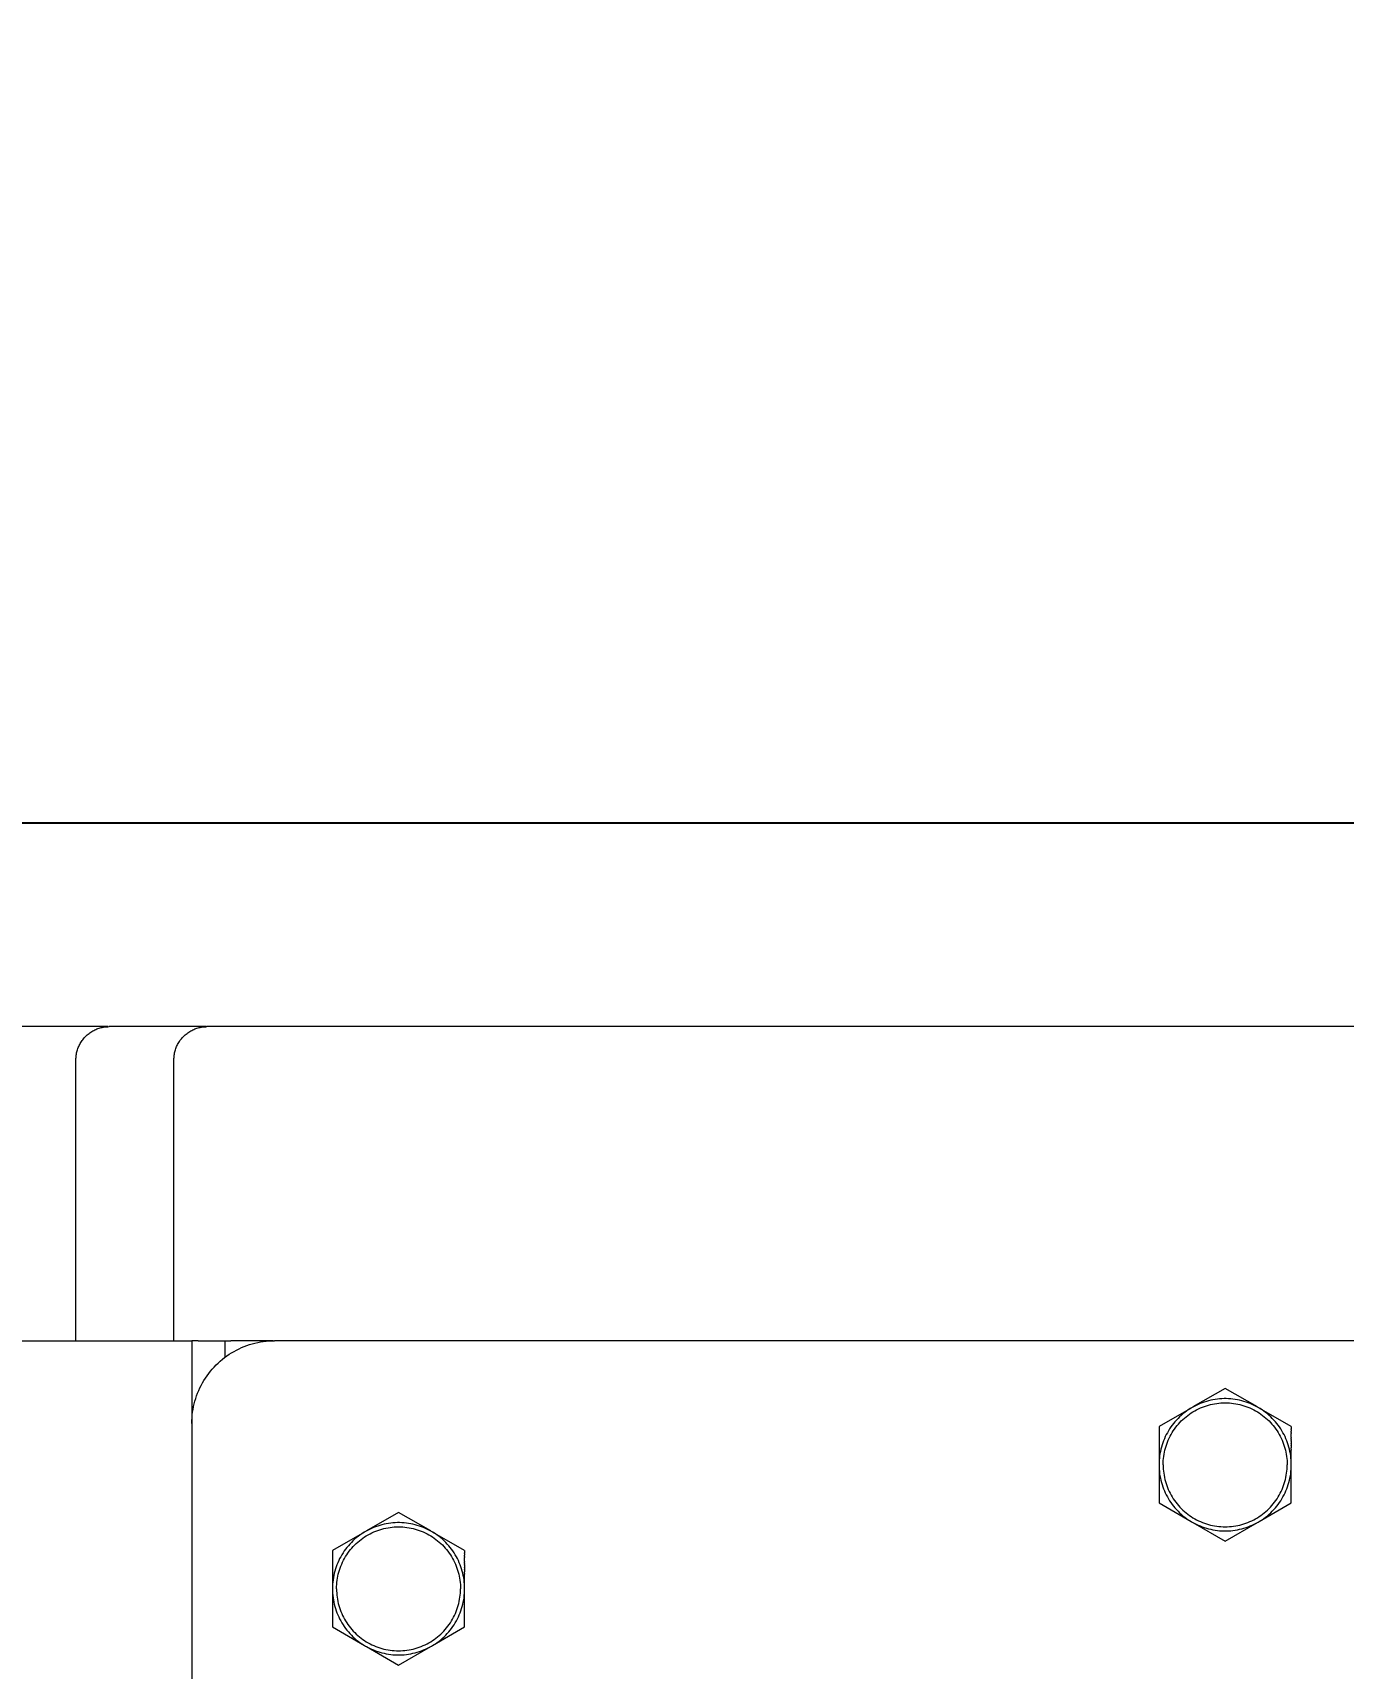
# Model space of a CAD drawing. Header units: inches. Extents: x -14 to 184, y -4 to 134.
# Drawn here: x 159.99 to 166.23, y 126.02 to 133.81 of the extents above; entities that cross this region are included whole.
import ezdxf

# ---------------------------------------------------------------- set-up
doc = ezdxf.new("R2010")
doc.units = ezdxf.units.IN
doc.layers.add('ZANO_R', color=7, linetype='Continuous', lineweight=0)
doc.layers.add('ZANO_W', color=1, linetype='Continuous', lineweight=0)
doc.styles.get("Standard").update_dxf_attribs({"font": 'arial.ttf'})
doc.dimstyles.new('amerykanie', dxfattribs={"dimtxt": 50, "dimasz": 50, "dimexe": 0.5, "dimexo": 0.5, "dimgap": 1, "dimtad": 1, "dimdec": 0, "dimzin": 0, "dimlunit": 5, "dimtxsty": 'Standard', "dimcen": 0.09, "dimclrd": 1, "dimclre": 1, "dimclrt": 1, "dimazin": 0, "dimtfac": 1, "dimtdec": 0, "dimtmove": 0, "dimatfit": 3, "dimfxl": 1, "dimtzin": 0, "dimarcsym": 1})

# ---------------------------------------------------------------- blocks, each defined once
blk = doc.blocks.new('*D383')
at = {"layer": 'ZANO_W', "color": 1, "lineweight": -2}
for p, q in [((124.2572, 129.4139), (124.2572, 130.5417)), ((178.5076, 129.4166), (178.5076, 130.5417)), ((125.2572, 130.0417), (177.5076, 130.0417))]:
    blk.add_line(p, q, dxfattribs=at)
at = {"layer": 'ZANO_W', "color": 1}
for points in [[(125.2572, 130.2084), (125.2572, 129.8751), (124.2572, 130.0417)], [(177.5076, 129.8751), (177.5076, 130.2084), (178.5076, 130.0417)]]:
    blk.add_solid(points, dxfattribs=at)
at = {"layer": 'ZANO_W', "color": 1, "insert": (151.3824, 131.3819), "char_height": 1.625, "attachment_point": 5}
blk.add_mtext('54 1/4', dxfattribs=at)

msp = doc.modelspace()

# ---------------------------------------------------------------- linework, layer by layer
at = {"layer": 'ZANO_R'}
for p, q in [((160.22065, 129.07141), (159.52994, 129.07141)), ((160.21619, 128.99575), (160.21906, 129.0003)), ((160.21906, 129.0003), (160.22209, 129.00474)), ((160.347, 129.07141), (160.22065, 129.07141)), ((160.22209, 129.00474), (160.22527, 129.00908)), ((160.22527, 129.00908), (160.22859, 129.01331)), ((160.22859, 129.01331), (160.23205, 129.01742)), ((160.23205, 129.01742), (160.23565, 129.02142)), ((160.23565, 129.02142), (160.23939, 129.02528)), ((160.23939, 129.02528), (160.24326, 129.02902)), ((160.24326, 129.02902), (160.24725, 129.03262)), ((160.24725, 129.03262), (160.25136, 129.03609)), ((160.25136, 129.03609), (160.25559, 129.03941)), ((160.25559, 129.03941), (160.25993, 129.04258)), ((160.25993, 129.04258), (160.26438, 129.04561)), ((160.26438, 129.04561), (160.26892, 129.04848)), ((160.26892, 129.04848), (160.27356, 129.0512)), ((160.27356, 129.0512), (160.2783, 129.05375)), ((160.2783, 129.05375), (160.28311, 129.05614)), ((160.28311, 129.05614), (160.28801, 129.05837)), ((160.28801, 129.05837), (160.29297, 129.06043)), ((160.29297, 129.06043), (160.29801, 129.06232)), ((160.29801, 129.06232), (160.30311, 129.06403)), ((160.30311, 129.06403), (160.30826, 129.06557)), ((160.30826, 129.06557), (160.31346, 129.06693)), ((160.31346, 129.06693), (160.31871, 129.06811)), ((160.31871, 129.06811), (160.32399, 129.06912)), ((160.32399, 129.06912), (160.3293, 129.06994)), ((160.3293, 129.06994), (160.33464, 129.07058)), ((160.33464, 129.07058), (160.34, 129.07104)), ((160.34, 129.07104), (160.34537, 129.07132)), ((160.34537, 129.07132), (160.35075, 129.07141)), ((160.75555, 129.07141), (160.35075, 129.07141)), ((160.68272, 128.99575), (160.68559, 129.0003)), ((160.68559, 129.0003), (160.68862, 129.00474)), ((160.68862, 129.00474), (160.69179, 129.00908)), ((160.69179, 129.00908), (160.69511, 129.01331)), ((160.69511, 129.01331), (160.69858, 129.01742)), ((160.69858, 129.01742), (160.70218, 129.02142)), ((160.70218, 129.02142), (160.70592, 129.02528)), ((160.70592, 129.02528), (160.70979, 129.02902)), ((160.70979, 129.02902), (160.71378, 129.03262)), ((160.71378, 129.03262), (160.71789, 129.03609)), ((160.71789, 129.03609), (160.72212, 129.03941)), ((160.72212, 129.03941), (160.72646, 129.04258)), ((160.72646, 129.04258), (160.7309, 129.04561)), ((160.7309, 129.04561), (160.73545, 129.04848)), ((160.73545, 129.04848), (160.74009, 129.0512)), ((160.74009, 129.0512), (160.74482, 129.05375)), ((160.74482, 129.05375), (160.74964, 129.05614)), ((160.74964, 129.05614), (160.75453, 129.05837)), ((160.75453, 129.05837), (160.7595, 129.06043)), ((160.81355, 129.07141), (160.75555, 129.07141)), ((160.7595, 129.06043), (160.76454, 129.06232)), ((160.76454, 129.06232), (160.76963, 129.06403)), ((160.76963, 129.06403), (160.77479, 129.06557)), ((160.77479, 129.06557), (160.77999, 129.06693)), ((160.77999, 129.06693), (160.78523, 129.06811)), ((160.78523, 129.06811), (160.79052, 129.06912)), ((160.79052, 129.06912), (160.79583, 129.06994)), ((160.79583, 129.06994), (160.80117, 129.07058)), ((160.80117, 129.07058), (160.80653, 129.07104)), ((160.80653, 129.07104), (160.8119, 129.07132)), ((160.8119, 129.07132), (160.81727, 129.07141)), ((160.93218, 129.07141), (160.81727, 129.07141)), ((178.35017, 129.07141), (160.93218, 129.07141)), ((160.19327, 128.91393), (160.19336, 128.9193)), ((160.19336, 128.9193), (160.19363, 128.92467)), ((160.19363, 128.92467), (160.19409, 128.93003)), ((160.19409, 128.93003), (160.19473, 128.93537)), ((160.19473, 128.93537), (160.19556, 128.94069)), ((160.19556, 128.94069), (160.19656, 128.94597)), ((160.19656, 128.94597), (160.19774, 128.95121)), ((160.19774, 128.95121), (160.19911, 128.95642)), ((160.19911, 128.95642), (160.20064, 128.96157)), ((160.20064, 128.96157), (160.20236, 128.96666)), ((160.20236, 128.96666), (160.20425, 128.9717)), ((160.20425, 128.9717), (160.2063, 128.97667)), ((160.2063, 128.97667), (160.20853, 128.98156)), ((160.20853, 128.98156), (160.21092, 128.98638)), ((160.21092, 128.98638), (160.21348, 128.99111)), ((160.21348, 128.99111), (160.21619, 128.99575)), ((160.65979, 128.91393), (160.65989, 128.9193)), ((160.65989, 128.9193), (160.66016, 128.92467)), ((160.66016, 128.92467), (160.66062, 128.93003)), ((160.66062, 128.93003), (160.66126, 128.93537)), ((160.66126, 128.93537), (160.66208, 128.94069)), ((160.66208, 128.94069), (160.66309, 128.94597)), ((160.66309, 128.94597), (160.66427, 128.95121)), ((160.66427, 128.95121), (160.66563, 128.95642)), ((160.66563, 128.95642), (160.66717, 128.96157)), ((160.66717, 128.96157), (160.66889, 128.96666)), ((160.66889, 128.96666), (160.67077, 128.9717)), ((160.67077, 128.9717), (160.67283, 128.97667)), ((160.67283, 128.97667), (160.67506, 128.98156)), ((160.67506, 128.98156), (160.67745, 128.98638)), ((160.67745, 128.98638), (160.68, 128.99111)), ((160.68, 128.99111), (160.68272, 128.99575)), ((160.19327, 127.57534), (160.19327, 128.91393)), ((160.65979, 127.57534), (160.65979, 128.91393)), ((124.52481, 127.57534), (160.74529, 127.57534)), ((160.74529, 127.57534), (160.74529, 127.18164)), ((160.77347, 127.57534), (160.74529, 127.57534)), ((160.77482, 127.57534), (160.77347, 127.57534)), ((160.77482, 127.57534), (160.93149, 127.57534)), ((160.90277, 127.57534), (160.90277, 127.4966)), ((160.92307, 127.51085), (160.93443, 127.51803)), ((161.13293, 127.57534), (160.93149, 127.57534)), ((160.93443, 127.51803), (160.94604, 127.52482)), ((160.94604, 127.52482), (160.95787, 127.53121)), ((160.95787, 127.53121), (160.96991, 127.53719)), ((160.96991, 127.53719), (160.98214, 127.54275)), ((160.98214, 127.54275), (160.99456, 127.5479)), ((160.99456, 127.5479), (161.00715, 127.55261)), ((161.00715, 127.55261), (161.01989, 127.5569)), ((161.01989, 127.5569), (161.03277, 127.56075)), ((161.03277, 127.56075), (161.04578, 127.56415)), ((161.04578, 127.56415), (161.05889, 127.56711)), ((161.05889, 127.56711), (161.0721, 127.56962)), ((161.0721, 127.56962), (161.08539, 127.57168)), ((161.08539, 127.57168), (161.09873, 127.57328)), ((161.09873, 127.57328), (161.11213, 127.57443)), ((161.11213, 127.57443), (161.12555, 127.57512)), ((161.12555, 127.57512), (161.13899, 127.57534)), ((161.13026, 127.57525), (161.13899, 127.57534)), ((178.06813, 127.57534), (161.13899, 127.57534)), ((160.8336, 127.4301), (160.84226, 127.44039)), ((160.84226, 127.44039), (160.85126, 127.45037)), ((160.85126, 127.45037), (160.86061, 127.46003)), ((160.86061, 127.46003), (160.87027, 127.46937)), ((160.87027, 127.46937), (160.88025, 127.47838)), ((160.88025, 127.47838), (160.89053, 127.48704)), ((160.89053, 127.48704), (160.90111, 127.49535)), ((160.90111, 127.49535), (160.91195, 127.50329)), ((160.91195, 127.50329), (160.92307, 127.51085)), ((160.78345, 127.35073), (160.78943, 127.36277)), ((160.78943, 127.36277), (160.79582, 127.3746)), ((160.79582, 127.3746), (160.80261, 127.3862)), ((160.80261, 127.3862), (160.80979, 127.39757)), ((160.80979, 127.39757), (160.81735, 127.40868)), ((160.81735, 127.40868), (160.82529, 127.41953)), ((160.82529, 127.41953), (160.8336, 127.4301)), ((160.75649, 127.27486), (160.75989, 127.28786)), ((160.75989, 127.28786), (160.76374, 127.30074)), ((160.76374, 127.30074), (160.76803, 127.31349)), ((160.76803, 127.31349), (160.77274, 127.32607)), ((160.77274, 127.32607), (160.77789, 127.33849)), ((160.77789, 127.33849), (160.78345, 127.35073)), ((165.66655, 127.34848), (165.51334, 127.26002)), ((165.5672, 127.28367), (165.55717, 127.28015)), ((165.57736, 127.28686), (165.5672, 127.28367)), ((165.58761, 127.2897), (165.57736, 127.28686)), ((165.59795, 127.29219), (165.58761, 127.2897)), ((165.60837, 127.29433), (165.59795, 127.29219)), ((165.61886, 127.29612), (165.60837, 127.29433)), ((165.6294, 127.29756), (165.61886, 127.29612)), ((165.63999, 127.29863), (165.6294, 127.29756)), ((165.6506, 127.29935), (165.63999, 127.29863)), ((165.66123, 127.29971), (165.6506, 127.29935)), ((165.67187, 127.29971), (165.66123, 127.29971)), ((165.81976, 127.26002), (165.66655, 127.34848)), ((165.68251, 127.29935), (165.67187, 127.29971)), ((165.69312, 127.29863), (165.68251, 127.29935)), ((165.70371, 127.29756), (165.69312, 127.29863)), ((165.71425, 127.29612), (165.70371, 127.29756)), ((165.72474, 127.29433), (165.71425, 127.29612)), ((165.73516, 127.29219), (165.72474, 127.29433)), ((165.7455, 127.2897), (165.73516, 127.29219)), ((165.75575, 127.28686), (165.7455, 127.2897)), ((165.7659, 127.28367), (165.75575, 127.28686)), ((165.77594, 127.28015), (165.7659, 127.28367)), ((160.74552, 127.19509), (160.74621, 127.20851)), ((160.74621, 127.20851), (160.74736, 127.22191)), ((160.74736, 127.22191), (160.74896, 127.23525)), ((160.74896, 127.23525), (160.75102, 127.24854)), ((160.75102, 127.24854), (160.75353, 127.26174)), ((160.75353, 127.26174), (160.75649, 127.27486)), ((165.5048, 127.25509), (165.35159, 127.16664)), ((165.44197, 127.20562), (165.43464, 127.1979)), ((165.44956, 127.21307), (165.44197, 127.20562)), ((165.45739, 127.22027), (165.44956, 127.21307)), ((165.46546, 127.2272), (165.45739, 127.22027)), ((165.46501, 127.20059), (165.4725, 127.20735)), ((165.47377, 127.23386), (165.46546, 127.2272)), ((165.4725, 127.20735), (165.48021, 127.21384)), ((165.48229, 127.24023), (165.47377, 127.23386)), ((165.48021, 127.21384), (165.48814, 127.22007)), ((165.49102, 127.2463), (165.48229, 127.24023)), ((165.48814, 127.22007), (165.49627, 127.22602)), ((165.49995, 127.25208), (165.49102, 127.2463)), ((165.49627, 127.22602), (165.50461, 127.2317)), ((165.50907, 127.25756), (165.49995, 127.25208)), ((165.50461, 127.2317), (165.51313, 127.23708)), ((165.51838, 127.26272), (165.50907, 127.25756)), ((165.51313, 127.23708), (165.52184, 127.24217)), ((165.52785, 127.26757), (165.51838, 127.26272)), ((165.52184, 127.24217), (165.53071, 127.24696)), ((165.53748, 127.27209), (165.52785, 127.26757)), ((165.53071, 127.24696), (165.53974, 127.25145)), ((165.54725, 127.27629), (165.53748, 127.27209)), ((165.53974, 127.25145), (165.54892, 127.25562)), ((165.55717, 127.28015), (165.54725, 127.27629)), ((165.54892, 127.25562), (165.55823, 127.25948)), ((165.55823, 127.25948), (165.56767, 127.26302)), ((165.56767, 127.26302), (165.57723, 127.26623)), ((165.57723, 127.26623), (165.58689, 127.26912)), ((165.58689, 127.26912), (165.59664, 127.27167)), ((165.59664, 127.27167), (165.60648, 127.27389)), ((165.60648, 127.27389), (165.61638, 127.27578)), ((165.61638, 127.27578), (165.62635, 127.27732)), ((165.62635, 127.27732), (165.63636, 127.27852)), ((165.63636, 127.27852), (165.6464, 127.27938)), ((165.6464, 127.27938), (165.65647, 127.2799)), ((165.65647, 127.2799), (165.66655, 127.28007)), ((165.66655, 127.28007), (165.67664, 127.2799)), ((165.67664, 127.2799), (165.6867, 127.27938)), ((165.6867, 127.27938), (165.69675, 127.27852)), ((165.69675, 127.27852), (165.70676, 127.27732)), ((165.70676, 127.27732), (165.71672, 127.27578)), ((165.71672, 127.27578), (165.72663, 127.27389)), ((165.72663, 127.27389), (165.73647, 127.27167)), ((165.73647, 127.27167), (165.74622, 127.26912)), ((165.74622, 127.26912), (165.75588, 127.26623)), ((165.75588, 127.26623), (165.76544, 127.26302)), ((165.76544, 127.26302), (165.77488, 127.25948)), ((165.77488, 127.25948), (165.78419, 127.25562)), ((165.78585, 127.27629), (165.77594, 127.28015)), ((165.78419, 127.25562), (165.79337, 127.25145)), ((165.79563, 127.27209), (165.78585, 127.27629)), ((165.79337, 127.25145), (165.8024, 127.24696)), ((165.80526, 127.26757), (165.79563, 127.27209)), ((165.8024, 127.24696), (165.81127, 127.24217)), ((165.81473, 127.26272), (165.80526, 127.26757)), ((165.81127, 127.24217), (165.81997, 127.23708)), ((165.82403, 127.25756), (165.81473, 127.26272)), ((165.81997, 127.23708), (165.8285, 127.2317)), ((165.83316, 127.25208), (165.82403, 127.25756)), ((165.98152, 127.16664), (165.82831, 127.25509)), ((165.8285, 127.2317), (165.83683, 127.22602)), ((165.84209, 127.2463), (165.83316, 127.25208)), ((165.83683, 127.22602), (165.84497, 127.22007)), ((165.85082, 127.24023), (165.84209, 127.2463)), ((165.84497, 127.22007), (165.8529, 127.21384)), ((165.85934, 127.23386), (165.85082, 127.24023)), ((165.8529, 127.21384), (165.86061, 127.20735)), ((165.86765, 127.2272), (165.85934, 127.23386)), ((165.86061, 127.20735), (165.8681, 127.20059)), ((165.87572, 127.22027), (165.86765, 127.2272)), ((165.88355, 127.21307), (165.87572, 127.22027)), ((165.89114, 127.20562), (165.88355, 127.21307)), ((165.89847, 127.1979), (165.89114, 127.20562)), ((160.74529, 127.18164), (160.74552, 127.19509)), ((160.74529, 127.18164), (160.74529, 111.66983)), ((165.35159, 127.16664), (165.35159, 127.13854)), ((165.35159, 127.13854), (165.35159, 127.12293)), ((165.38616, 127.12826), (165.38148, 127.1187)), ((165.39117, 127.13764), (165.38616, 127.12826)), ((165.39649, 127.14686), (165.39117, 127.13764)), ((165.40212, 127.15589), (165.39649, 127.14686)), ((165.40805, 127.16472), (165.40212, 127.15589)), ((165.40438, 127.12064), (165.40917, 127.12951)), ((165.41427, 127.17335), (165.40805, 127.16472)), ((165.40917, 127.12951), (165.41427, 127.13821)), ((165.42078, 127.18176), (165.41427, 127.17335)), ((165.41427, 127.13821), (165.41965, 127.14674)), ((165.41965, 127.14674), (165.42532, 127.15507)), ((165.42758, 127.18995), (165.42078, 127.18176)), ((165.42532, 127.15507), (165.43128, 127.16321)), ((165.43464, 127.1979), (165.42758, 127.18995)), ((165.43128, 127.16321), (165.43751, 127.17114)), ((165.43751, 127.17114), (165.444, 127.17885)), ((165.444, 127.17885), (165.45076, 127.18633)), ((165.45076, 127.18633), (165.45776, 127.19359)), ((165.45776, 127.19359), (165.46501, 127.20059)), ((165.8681, 127.20059), (165.87535, 127.19359)), ((165.87535, 127.19359), (165.88235, 127.18633)), ((165.88235, 127.18633), (165.88911, 127.17885)), ((165.88911, 127.17885), (165.8956, 127.17114)), ((165.8956, 127.17114), (165.90183, 127.16321)), ((165.90553, 127.18995), (165.89847, 127.1979)), ((165.90183, 127.16321), (165.90779, 127.15507)), ((165.91233, 127.18176), (165.90553, 127.18995)), ((165.90779, 127.15507), (165.91346, 127.14674)), ((165.91884, 127.17335), (165.91233, 127.18176)), ((165.91346, 127.14674), (165.91884, 127.13821)), ((165.92506, 127.16472), (165.91884, 127.17335)), ((165.91884, 127.13821), (165.92393, 127.12951)), ((165.92393, 127.12951), (165.92873, 127.12064)), ((165.93099, 127.15589), (165.92506, 127.16472)), ((165.93662, 127.14686), (165.93099, 127.15589)), ((165.94194, 127.13764), (165.93662, 127.14686)), ((165.94694, 127.12826), (165.94194, 127.13764)), ((165.95163, 127.1187), (165.94694, 127.12826)), ((165.98151, 127.15303), (165.98151, 127.15559)), ((165.98151, 127.13854), (165.98151, 127.14451)), ((165.98151, 127.12293), (165.98151, 127.13338)), ((165.98152, 127.16664), (165.98152, 127.15559)), ((165.98152, 127.15303), (165.98152, 127.14451)), ((165.98152, 127.13854), (165.98152, 127.13338)), ((165.35159, 127.12293), (165.35159, 127.12222)), ((165.35159, 127.12222), (165.35159, 127.07559)), ((165.35159, 127.07559), (165.35159, 127.06567)), ((165.35159, 127.06567), (165.35159, 126.98972)), ((165.36036, 127.05858), (165.35804, 127.04819)), ((165.36302, 127.06888), (165.36036, 127.05858)), ((165.36604, 127.07908), (165.36302, 127.06888)), ((165.36939, 127.08918), (165.36604, 127.07908)), ((165.37309, 127.09915), (165.36939, 127.08918)), ((165.37712, 127.109), (165.37309, 127.09915)), ((165.38148, 127.1187), (165.37712, 127.109)), ((165.37745, 127.04487), (165.37967, 127.0547)), ((165.37967, 127.0547), (165.38223, 127.06446)), ((165.38223, 127.06446), (165.38511, 127.07412)), ((165.38511, 127.07412), (165.38833, 127.08368)), ((165.38833, 127.08368), (165.39187, 127.09312)), ((165.39187, 127.09312), (165.39572, 127.10243)), ((165.39572, 127.10243), (165.3999, 127.11161)), ((165.3999, 127.11161), (165.40438, 127.12064)), ((165.92873, 127.12064), (165.93321, 127.11161)), ((165.93321, 127.11161), (165.93738, 127.10243)), ((165.93738, 127.10243), (165.94124, 127.09312)), ((165.94124, 127.09312), (165.94478, 127.08368)), ((165.94478, 127.08368), (165.94799, 127.07412)), ((165.94799, 127.07412), (165.95088, 127.06446)), ((165.95088, 127.06446), (165.95343, 127.0547)), ((165.95599, 127.109), (165.95163, 127.1187)), ((165.95343, 127.0547), (165.95565, 127.04487)), ((165.96002, 127.09915), (165.95599, 127.109)), ((165.96371, 127.08918), (165.96002, 127.09915)), ((165.96707, 127.07908), (165.96371, 127.08918)), ((165.97008, 127.06888), (165.96707, 127.07908)), ((165.97275, 127.05858), (165.97008, 127.06888)), ((165.97507, 127.04819), (165.97275, 127.05858)), ((165.98151, 127.11459), (165.98151, 127.12222)), ((165.98151, 127.1058), (165.98151, 127.11101)), ((165.98151, 127.09646), (165.98151, 127.09975)), ((165.98151, 127.08645), (165.98151, 127.08844)), ((165.98152, 127.12293), (165.98152, 127.12222)), ((165.98152, 127.11459), (165.98152, 127.11101)), ((165.98152, 127.1058), (165.98152, 127.09975)), ((165.98152, 127.09646), (165.98152, 127.08844)), ((165.98152, 127.08645), (165.98152, 127.07709)), ((165.98152, 127.07559), (165.98152, 127.07709)), ((165.98152, 127.07559), (165.98152, 127.06567)), ((165.98152, 127.05695), (165.98152, 127.06567)), ((165.98152, 127.05695), (165.98152, 127.05418)), ((165.98152, 126.98972), (165.98152, 127.05418)), ((165.35177, 126.99543), (165.35159, 126.98479)), ((165.35159, 126.98479), (165.35177, 126.97416)), ((165.35159, 126.97986), (165.35159, 126.80295)), ((165.35231, 127.00606), (165.35177, 126.99543)), ((165.35177, 126.97416), (165.35231, 126.96353)), ((165.35321, 127.01666), (165.35231, 127.00606)), ((165.35446, 127.02722), (165.35321, 127.01666)), ((165.35608, 127.03774), (165.35446, 127.02722)), ((165.35804, 127.04819), (165.35608, 127.03774)), ((165.37128, 126.98479), (165.37145, 126.99487)), ((165.37128, 126.98479), (165.37145, 126.97471)), ((165.37145, 126.99487), (165.37197, 127.00494)), ((165.37145, 126.97471), (165.37197, 126.96464)), ((165.37197, 127.00494), (165.37283, 127.01499)), ((165.37283, 127.01499), (165.37403, 127.025)), ((165.37403, 127.025), (165.37557, 127.03496)), ((165.37557, 127.03496), (165.37745, 127.04487)), ((165.95565, 127.04487), (165.95754, 127.03496)), ((165.95754, 127.03496), (165.95908, 127.025)), ((165.95908, 127.025), (165.96028, 127.01499)), ((165.96028, 127.01499), (165.96114, 127.00494)), ((165.96114, 127.00494), (165.96166, 126.99487)), ((165.96114, 126.96464), (165.96166, 126.97471)), ((165.96166, 126.99487), (165.96183, 126.98479)), ((165.96166, 126.97471), (165.96183, 126.98479)), ((165.97703, 127.03774), (165.97507, 127.04819)), ((165.97864, 127.02722), (165.97703, 127.03774)), ((165.9799, 127.01666), (165.97864, 127.02722)), ((165.9808, 127.00606), (165.9799, 127.01666)), ((165.98134, 126.99543), (165.9808, 127.00606)), ((165.9808, 126.96353), (165.98134, 126.97416)), ((165.98152, 126.98479), (165.98134, 126.99543)), ((165.98134, 126.97416), (165.98152, 126.98479)), ((165.98152, 126.80295), (165.98152, 126.97986)), ((165.35231, 126.96353), (165.35321, 126.95293)), ((165.35321, 126.95293), (165.35446, 126.94236)), ((165.35446, 126.94236), (165.35608, 126.93185)), ((165.35608, 126.93185), (165.35804, 126.92139)), ((165.35804, 126.92139), (165.36036, 126.91101)), ((165.36036, 126.91101), (165.36302, 126.90071)), ((165.36302, 126.90071), (165.36604, 126.89051)), ((165.37197, 126.96464), (165.37283, 126.9546)), ((165.37283, 126.9546), (165.37403, 126.94459)), ((165.37403, 126.94459), (165.37557, 126.93462)), ((165.37557, 126.93462), (165.37745, 126.92472)), ((165.37745, 126.92472), (165.37967, 126.91488)), ((165.37967, 126.91488), (165.38223, 126.90513)), ((165.38223, 126.90513), (165.38511, 126.89547)), ((165.38511, 126.89547), (165.38833, 126.88591)), ((165.94478, 126.88591), (165.94799, 126.89547)), ((165.94799, 126.89547), (165.95088, 126.90513)), ((165.95088, 126.90513), (165.95343, 126.91488)), ((165.95343, 126.91488), (165.95565, 126.92472)), ((165.95565, 126.92472), (165.95754, 126.93462)), ((165.95754, 126.93462), (165.95908, 126.94459)), ((165.95908, 126.94459), (165.96028, 126.9546)), ((165.96028, 126.9546), (165.96114, 126.96464)), ((165.96707, 126.89051), (165.97008, 126.90071)), ((165.97008, 126.90071), (165.97275, 126.91101)), ((165.97275, 126.91101), (165.97507, 126.92139)), ((165.97507, 126.92139), (165.97703, 126.93185)), ((165.97703, 126.93185), (165.97864, 126.94236)), ((165.97864, 126.94236), (165.9799, 126.95293)), ((165.9799, 126.95293), (165.9808, 126.96353)), ((165.36604, 126.89051), (165.36939, 126.88041)), ((165.36939, 126.88041), (165.37309, 126.87043)), ((165.37309, 126.87043), (165.37712, 126.86059)), ((165.37712, 126.86059), (165.38148, 126.85088)), ((165.38148, 126.85088), (165.38616, 126.84133)), ((165.38616, 126.84133), (165.39117, 126.83194)), ((165.38833, 126.88591), (165.39187, 126.87647)), ((165.39117, 126.83194), (165.39649, 126.82273)), ((165.39187, 126.87647), (165.39572, 126.86716)), ((165.39572, 126.86716), (165.3999, 126.85798)), ((165.39649, 126.82273), (165.40212, 126.8137)), ((165.3999, 126.85798), (165.40438, 126.84895)), ((165.40438, 126.84895), (165.40917, 126.84008)), ((165.40917, 126.84008), (165.41427, 126.83137)), ((165.41427, 126.83137), (165.41965, 126.82285)), ((165.41965, 126.82285), (165.42532, 126.81451)), ((165.90779, 126.81451), (165.91346, 126.82285)), ((165.91346, 126.82285), (165.91884, 126.83137)), ((165.91884, 126.83137), (165.92393, 126.84008)), ((165.92393, 126.84008), (165.92873, 126.84895)), ((165.92873, 126.84895), (165.93321, 126.85798)), ((165.93099, 126.8137), (165.93662, 126.82273)), ((165.93321, 126.85798), (165.93738, 126.86716)), ((165.93662, 126.82273), (165.94194, 126.83194)), ((165.93738, 126.86716), (165.94124, 126.87647)), ((165.94124, 126.87647), (165.94478, 126.88591)), ((165.94194, 126.83194), (165.94694, 126.84133)), ((165.94694, 126.84133), (165.95163, 126.85088)), ((165.95163, 126.85088), (165.95599, 126.86059)), ((165.95599, 126.86059), (165.96002, 126.87043)), ((165.96002, 126.87043), (165.96371, 126.88041)), ((165.96371, 126.88041), (165.96707, 126.89051)), ((161.72955, 126.75793), (161.57634, 126.66947)), ((161.88276, 126.66947), (161.72955, 126.75793)), ((165.35159, 126.80295), (165.5048, 126.7145)), ((165.40212, 126.8137), (165.40805, 126.80487)), ((165.40805, 126.80487), (165.41427, 126.79624)), ((165.41427, 126.79624), (165.42078, 126.78783)), ((165.42078, 126.78783), (165.42758, 126.77964)), ((165.42532, 126.81451), (165.43128, 126.80638)), ((165.42758, 126.77964), (165.43464, 126.77168)), ((165.43128, 126.80638), (165.43751, 126.79845)), ((165.43464, 126.77168), (165.44197, 126.76397)), ((165.43751, 126.79845), (165.444, 126.79074)), ((165.44197, 126.76397), (165.44956, 126.75651)), ((165.444, 126.79074), (165.45076, 126.78325)), ((165.44956, 126.75651), (165.45739, 126.74931)), ((165.45076, 126.78325), (165.45776, 126.776)), ((165.45739, 126.74931), (165.46546, 126.74238)), ((165.45776, 126.776), (165.46501, 126.769)), ((165.46501, 126.769), (165.4725, 126.76224)), ((165.46546, 126.74238), (165.47377, 126.73573)), ((165.4725, 126.76224), (165.48021, 126.75574)), ((165.48021, 126.75574), (165.48814, 126.74952)), ((165.48814, 126.74952), (165.49627, 126.74356)), ((165.49627, 126.74356), (165.50461, 126.73789)), ((165.50461, 126.73789), (165.51313, 126.7325)), ((165.81997, 126.7325), (165.8285, 126.73789)), ((165.82831, 126.7145), (165.98152, 126.80295)), ((165.8285, 126.73789), (165.83683, 126.74356)), ((165.83683, 126.74356), (165.84497, 126.74952)), ((165.84497, 126.74952), (165.8529, 126.75574)), ((165.8529, 126.75574), (165.86061, 126.76224)), ((165.85934, 126.73573), (165.86765, 126.74238)), ((165.86061, 126.76224), (165.8681, 126.769)), ((165.86765, 126.74238), (165.87572, 126.74931)), ((165.8681, 126.769), (165.87535, 126.776)), ((165.87535, 126.776), (165.88235, 126.78325)), ((165.87572, 126.74931), (165.88355, 126.75651)), ((165.88235, 126.78325), (165.88911, 126.79074)), ((165.88355, 126.75651), (165.89114, 126.76397)), ((165.88911, 126.79074), (165.8956, 126.79845)), ((165.89114, 126.76397), (165.89847, 126.77168)), ((165.8956, 126.79845), (165.90183, 126.80638)), ((165.89847, 126.77168), (165.90553, 126.77964)), ((165.90183, 126.80638), (165.90779, 126.81451)), ((165.90553, 126.77964), (165.91233, 126.78783)), ((165.91233, 126.78783), (165.91884, 126.79624)), ((165.91884, 126.79624), (165.92506, 126.80487)), ((165.92506, 126.80487), (165.93099, 126.8137)), ((161.56779, 126.66454), (161.41458, 126.57608)), ((161.56294, 126.66153), (161.55401, 126.65575)), ((161.57207, 126.66701), (161.56294, 126.66153)), ((161.58137, 126.67217), (161.57207, 126.66701)), ((161.59084, 126.67702), (161.58137, 126.67217)), ((161.60047, 126.68154), (161.59084, 126.67702)), ((161.5937, 126.65641), (161.60273, 126.6609)), ((161.61025, 126.68573), (161.60047, 126.68154)), ((161.60273, 126.6609), (161.61191, 126.66507)), ((161.62016, 126.6896), (161.61025, 126.68573)), ((161.61191, 126.66507), (161.62122, 126.66893)), ((161.6302, 126.69312), (161.62016, 126.6896)), ((161.62122, 126.66893), (161.63066, 126.67247)), ((161.64035, 126.69631), (161.6302, 126.69312)), ((161.63066, 126.67247), (161.64022, 126.67568)), ((161.64022, 126.67568), (161.64988, 126.67857)), ((161.6506, 126.69915), (161.64035, 126.69631)), ((161.64988, 126.67857), (161.65963, 126.68112)), ((161.66094, 126.70164), (161.6506, 126.69915)), ((161.65963, 126.68112), (161.66947, 126.68334)), ((161.67136, 126.70378), (161.66094, 126.70164)), ((161.66947, 126.68334), (161.67938, 126.68522)), ((161.68185, 126.70557), (161.67136, 126.70378)), ((161.67938, 126.68522), (161.68934, 126.68677)), ((161.69239, 126.707), (161.68185, 126.70557)), ((161.68934, 126.68677), (161.69935, 126.68797)), ((161.70298, 126.70808), (161.69239, 126.707)), ((161.69935, 126.68797), (161.7094, 126.68883)), ((161.71359, 126.7088), (161.70298, 126.70808)), ((161.7094, 126.68883), (161.71946, 126.68935)), ((161.72423, 126.70916), (161.71359, 126.7088)), ((161.71946, 126.68935), (161.72955, 126.68952)), ((161.73487, 126.70916), (161.72423, 126.70916)), ((161.72955, 126.68952), (161.73963, 126.68935)), ((161.7455, 126.7088), (161.73487, 126.70916)), ((161.73963, 126.68935), (161.7497, 126.68883)), ((161.75611, 126.70808), (161.7455, 126.7088)), ((161.7497, 126.68883), (161.75974, 126.68797)), ((161.7667, 126.707), (161.75611, 126.70808)), ((161.75974, 126.68797), (161.76975, 126.68677)), ((161.77724, 126.70557), (161.7667, 126.707)), ((161.76975, 126.68677), (161.77972, 126.68522)), ((161.78773, 126.70378), (161.77724, 126.70557)), ((161.77972, 126.68522), (161.78962, 126.68334)), ((161.79815, 126.70164), (161.78773, 126.70378)), ((161.78962, 126.68334), (161.79946, 126.68112)), ((161.80849, 126.69915), (161.79815, 126.70164)), ((161.79946, 126.68112), (161.80921, 126.67857)), ((161.81874, 126.69631), (161.80849, 126.69915)), ((161.80921, 126.67857), (161.81887, 126.67568)), ((161.8289, 126.69312), (161.81874, 126.69631)), ((161.81887, 126.67568), (161.82843, 126.67247)), ((161.82843, 126.67247), (161.83787, 126.66893)), ((161.83893, 126.6896), (161.8289, 126.69312)), ((161.83787, 126.66893), (161.84718, 126.66507)), ((161.84885, 126.68573), (161.83893, 126.6896)), ((161.84718, 126.66507), (161.85636, 126.6609)), ((161.85862, 126.68154), (161.84885, 126.68573)), ((161.85636, 126.6609), (161.86539, 126.65641)), ((161.86825, 126.67702), (161.85862, 126.68154)), ((161.87772, 126.67217), (161.86825, 126.67702)), ((161.88703, 126.66701), (161.87772, 126.67217)), ((161.89615, 126.66153), (161.88703, 126.66701)), ((162.04451, 126.57608), (161.8913, 126.66454)), ((161.90508, 126.65575), (161.89615, 126.66153)), ((165.47377, 126.73573), (165.48229, 126.72936)), ((165.48229, 126.72936), (165.49102, 126.72328)), ((165.49102, 126.72328), (165.49995, 126.7175)), ((165.49995, 126.7175), (165.50907, 126.71203)), ((165.50907, 126.71203), (165.51838, 126.70687)), ((165.51313, 126.7325), (165.52184, 126.72741)), ((165.51334, 126.70956), (165.66655, 126.62111)), ((165.51838, 126.70687), (165.52785, 126.70202)), ((165.52184, 126.72741), (165.53071, 126.72262)), ((165.52785, 126.70202), (165.53748, 126.6975)), ((165.53071, 126.72262), (165.53974, 126.71814)), ((165.53748, 126.6975), (165.54725, 126.6933)), ((165.53974, 126.71814), (165.54892, 126.71396)), ((165.54725, 126.6933), (165.55717, 126.68944)), ((165.54892, 126.71396), (165.55823, 126.71011)), ((165.55717, 126.68944), (165.5672, 126.68591)), ((165.55823, 126.71011), (165.56767, 126.70657)), ((165.5672, 126.68591), (165.57736, 126.68273)), ((165.56767, 126.70657), (165.57723, 126.70335)), ((165.57723, 126.70335), (165.58689, 126.70047)), ((165.57736, 126.68273), (165.58761, 126.67989)), ((165.58689, 126.70047), (165.59664, 126.69791)), ((165.58761, 126.67989), (165.59795, 126.6774)), ((165.59664, 126.69791), (165.60648, 126.69569)), ((165.59795, 126.6774), (165.60837, 126.67525)), ((165.60648, 126.69569), (165.61638, 126.69381)), ((165.60837, 126.67525), (165.61886, 126.67346)), ((165.61638, 126.69381), (165.62635, 126.69227)), ((165.61886, 126.67346), (165.6294, 126.67203)), ((165.62635, 126.69227), (165.63636, 126.69107)), ((165.6294, 126.67203), (165.63999, 126.67096)), ((165.63636, 126.69107), (165.6464, 126.69021)), ((165.63999, 126.67096), (165.6506, 126.67024)), ((165.6464, 126.69021), (165.65647, 126.68969)), ((165.6506, 126.67024), (165.66123, 126.66988)), ((165.65647, 126.68969), (165.66655, 126.68952)), ((165.66123, 126.66988), (165.67187, 126.66988)), ((165.66655, 126.62111), (165.81976, 126.70956)), ((165.66655, 126.68952), (165.67664, 126.68969)), ((165.67187, 126.66988), (165.68251, 126.67024)), ((165.67664, 126.68969), (165.6867, 126.69021)), ((165.68251, 126.67024), (165.69312, 126.67096)), ((165.6867, 126.69021), (165.69675, 126.69107)), ((165.69312, 126.67096), (165.70371, 126.67203)), ((165.69675, 126.69107), (165.70676, 126.69227)), ((165.70371, 126.67203), (165.71425, 126.67346)), ((165.70676, 126.69227), (165.71672, 126.69381)), ((165.71425, 126.67346), (165.72474, 126.67525)), ((165.71672, 126.69381), (165.72663, 126.69569)), ((165.72474, 126.67525), (165.73516, 126.6774)), ((165.72663, 126.69569), (165.73647, 126.69791)), ((165.73516, 126.6774), (165.7455, 126.67989)), ((165.73647, 126.69791), (165.74622, 126.70047)), ((165.7455, 126.67989), (165.75575, 126.68273)), ((165.74622, 126.70047), (165.75588, 126.70335)), ((165.75575, 126.68273), (165.7659, 126.68591)), ((165.75588, 126.70335), (165.76544, 126.70657)), ((165.76544, 126.70657), (165.77488, 126.71011)), ((165.7659, 126.68591), (165.77594, 126.68944)), ((165.77488, 126.71011), (165.78419, 126.71396)), ((165.77594, 126.68944), (165.78585, 126.6933)), ((165.78419, 126.71396), (165.79337, 126.71814)), ((165.78585, 126.6933), (165.79563, 126.6975)), ((165.79337, 126.71814), (165.8024, 126.72262)), ((165.79563, 126.6975), (165.80526, 126.70202)), ((165.8024, 126.72262), (165.81127, 126.72741)), ((165.80526, 126.70202), (165.81473, 126.70687)), ((165.81127, 126.72741), (165.81997, 126.7325)), ((165.81473, 126.70687), (165.82403, 126.71203)), ((165.82403, 126.71203), (165.83316, 126.7175)), ((165.83316, 126.7175), (165.84209, 126.72328)), ((165.84209, 126.72328), (165.85082, 126.72936)), ((165.85082, 126.72936), (165.85934, 126.73573)), ((161.47726, 126.5828), (161.47104, 126.57417)), ((161.48377, 126.59121), (161.47726, 126.5828)), ((161.49057, 126.5994), (161.48377, 126.59121)), ((161.49763, 126.60735), (161.49057, 126.5994)), ((161.50496, 126.61506), (161.49763, 126.60735)), ((161.5005, 126.58059), (161.50699, 126.5883)), ((161.51255, 126.62252), (161.50496, 126.61506)), ((161.50699, 126.5883), (161.51375, 126.59578)), ((161.52038, 126.62972), (161.51255, 126.62252)), ((161.51375, 126.59578), (161.52075, 126.60303)), ((161.52845, 126.63665), (161.52038, 126.62972)), ((161.52075, 126.60303), (161.528, 126.61004)), ((161.528, 126.61004), (161.53549, 126.6168)), ((161.53676, 126.64331), (161.52845, 126.63665)), ((161.53549, 126.6168), (161.5432, 126.62329)), ((161.54528, 126.64967), (161.53676, 126.64331)), ((161.5432, 126.62329), (161.55113, 126.62952)), ((161.55401, 126.65575), (161.54528, 126.64967)), ((161.55113, 126.62952), (161.55927, 126.63547)), ((161.55927, 126.63547), (161.5676, 126.64115)), ((161.5676, 126.64115), (161.57613, 126.64653)), ((161.57613, 126.64653), (161.58483, 126.65162)), ((161.58483, 126.65162), (161.5937, 126.65641)), ((161.86539, 126.65641), (161.87426, 126.65162)), ((161.87426, 126.65162), (161.88297, 126.64653)), ((161.88297, 126.64653), (161.89149, 126.64115)), ((161.89149, 126.64115), (161.89983, 126.63547)), ((161.89983, 126.63547), (161.90796, 126.62952)), ((161.91381, 126.64967), (161.90508, 126.65575)), ((161.90796, 126.62952), (161.91589, 126.62329)), ((161.92233, 126.64331), (161.91381, 126.64967)), ((161.91589, 126.62329), (161.9236, 126.6168)), ((161.93064, 126.63665), (161.92233, 126.64331)), ((161.9236, 126.6168), (161.93109, 126.61004)), ((161.93871, 126.62972), (161.93064, 126.63665)), ((161.93109, 126.61004), (161.93834, 126.60303)), ((161.93834, 126.60303), (161.94534, 126.59578)), ((161.94654, 126.62252), (161.93871, 126.62972)), ((161.94534, 126.59578), (161.9521, 126.5883)), ((161.95413, 126.61506), (161.94654, 126.62252)), ((161.9521, 126.5883), (161.95859, 126.58059)), ((161.96146, 126.60735), (161.95413, 126.61506)), ((161.96852, 126.5994), (161.96146, 126.60735)), ((161.97532, 126.59121), (161.96852, 126.5994)), ((161.98183, 126.5828), (161.97532, 126.59121)), ((161.98805, 126.57417), (161.98183, 126.5828)), ((161.41458, 126.57608), (161.41458, 126.54799)), ((161.41458, 126.53238), (161.41458, 126.53167)), ((161.41459, 126.53167), (161.41458, 126.48504)), ((161.41459, 126.54799), (161.41459, 126.53238)), ((161.43608, 126.5086), (161.43239, 126.49863)), ((161.44011, 126.51845), (161.43608, 126.5086)), ((161.44447, 126.52815), (161.44011, 126.51845)), ((161.44916, 126.53771), (161.44447, 126.52815)), ((161.45416, 126.54709), (161.44916, 126.53771)), ((161.45948, 126.55631), (161.45416, 126.54709)), ((161.45486, 126.50257), (161.45872, 126.51188)), ((161.45872, 126.51188), (161.46289, 126.52106)), ((161.46511, 126.56534), (161.45948, 126.55631)), ((161.46289, 126.52106), (161.46737, 126.53009)), ((161.47104, 126.57417), (161.46511, 126.56534)), ((161.46737, 126.53009), (161.47217, 126.53896)), ((161.47217, 126.53896), (161.47726, 126.54766)), ((161.47726, 126.54766), (161.48264, 126.55619)), ((161.48264, 126.55619), (161.48831, 126.56452)), ((161.48831, 126.56452), (161.49427, 126.57266)), ((161.49427, 126.57266), (161.5005, 126.58059)), ((161.95859, 126.58059), (161.96482, 126.57266)), ((161.96482, 126.57266), (161.97078, 126.56452)), ((161.97078, 126.56452), (161.97645, 126.55619)), ((161.97645, 126.55619), (161.98183, 126.54766)), ((161.98183, 126.54766), (161.98693, 126.53896)), ((161.98693, 126.53896), (161.99172, 126.53009)), ((161.99398, 126.56534), (161.98805, 126.57417)), ((161.99172, 126.53009), (161.9962, 126.52106)), ((161.99961, 126.55631), (161.99398, 126.56534)), ((161.9962, 126.52106), (162.00038, 126.51188)), ((162.00493, 126.54709), (161.99961, 126.55631)), ((162.00038, 126.51188), (162.00423, 126.50257)), ((162.00994, 126.53771), (162.00493, 126.54709)), ((162.01462, 126.52815), (162.00994, 126.53771)), ((162.01898, 126.51845), (162.01462, 126.52815)), ((162.02301, 126.5086), (162.01898, 126.51845)), ((162.02671, 126.49863), (162.02301, 126.5086)), ((162.04451, 126.57608), (162.04451, 126.56504)), ((162.04451, 126.56248), (162.04451, 126.56504)), ((162.04451, 126.56248), (162.04451, 126.55396)), ((162.04451, 126.54799), (162.04451, 126.55396)), ((162.04451, 126.54799), (162.04451, 126.54283)), ((162.04451, 126.53238), (162.04451, 126.54283)), ((162.04451, 126.53238), (162.04451, 126.53167)), ((162.04451, 126.52404), (162.04451, 126.53167)), ((162.04451, 126.52404), (162.04451, 126.52046)), ((162.04451, 126.51524), (162.04451, 126.52046)), ((162.04451, 126.51524), (162.04451, 126.5092)), ((162.04451, 126.50591), (162.04451, 126.5092)), ((162.04451, 126.50591), (162.04451, 126.49789)), ((161.41458, 126.48504), (161.41458, 126.47511)), ((161.41458, 126.47511), (161.41458, 126.39917)), ((161.4162, 126.42611), (161.4153, 126.41551)), ((161.41746, 126.43667), (161.4162, 126.42611)), ((161.41907, 126.44719), (161.41746, 126.43667)), ((161.42103, 126.45764), (161.41907, 126.44719)), ((161.42335, 126.46803), (161.42103, 126.45764)), ((161.42602, 126.47833), (161.42335, 126.46803)), ((161.42903, 126.48853), (161.42602, 126.47833)), ((161.43239, 126.49863), (161.42903, 126.48853)), ((161.43582, 126.42444), (161.43702, 126.43445)), ((161.43702, 126.43445), (161.43856, 126.44441)), ((161.43856, 126.44441), (161.44045, 126.45432)), ((161.44045, 126.45432), (161.44267, 126.46415)), ((161.44267, 126.46415), (161.44522, 126.47391)), ((161.44522, 126.47391), (161.44811, 126.48357)), ((161.44811, 126.48357), (161.45132, 126.49312)), ((161.45132, 126.49312), (161.45486, 126.50257)), ((162.00423, 126.50257), (162.00777, 126.49312)), ((162.00777, 126.49312), (162.01099, 126.48357)), ((162.01099, 126.48357), (162.01387, 126.47391)), ((162.01387, 126.47391), (162.01643, 126.46415)), ((162.01643, 126.46415), (162.01865, 126.45432)), ((162.01865, 126.45432), (162.02053, 126.44441)), ((162.02053, 126.44441), (162.02207, 126.43445)), ((162.02207, 126.43445), (162.02327, 126.42444)), ((162.03006, 126.48853), (162.02671, 126.49863)), ((162.03307, 126.47833), (162.03006, 126.48853)), ((162.03574, 126.46803), (162.03307, 126.47833)), ((162.03806, 126.45764), (162.03574, 126.46803)), ((162.04002, 126.44719), (162.03806, 126.45764)), ((162.04164, 126.43667), (162.04002, 126.44719)), ((162.04289, 126.42611), (162.04164, 126.43667)), ((162.04379, 126.41551), (162.04289, 126.42611)), ((162.04451, 126.4959), (162.04451, 126.49789)), ((162.04451, 126.4959), (162.04451, 126.48653)), ((162.04451, 126.48504), (162.04451, 126.48653)), ((162.04451, 126.48504), (162.04451, 126.47511)), ((162.04451, 126.4664), (162.04451, 126.47511)), ((162.04451, 126.4664), (162.04451, 126.46363)), ((162.04451, 126.39917), (162.04451, 126.46363)), ((161.41476, 126.40488), (161.41458, 126.39424)), ((161.41458, 126.39424), (161.41476, 126.3836)), ((161.41458, 126.38931), (161.41458, 126.2124)), ((161.4153, 126.41551), (161.41476, 126.40488)), ((161.41476, 126.3836), (161.4153, 126.37298)), ((161.4153, 126.37298), (161.4162, 126.36238)), ((161.4162, 126.36238), (161.41746, 126.35181)), ((161.41746, 126.35181), (161.41907, 126.3413)), ((161.43427, 126.39424), (161.43444, 126.40432)), ((161.43427, 126.39424), (161.43444, 126.38416)), ((161.43444, 126.40432), (161.43496, 126.41439)), ((161.43444, 126.38416), (161.43496, 126.37409)), ((161.43496, 126.41439), (161.43582, 126.42444)), ((161.43496, 126.37409), (161.43582, 126.36405)), ((161.43582, 126.36405), (161.43702, 126.35404)), ((161.43702, 126.35404), (161.43856, 126.34407)), ((162.02053, 126.34407), (162.02207, 126.35404)), ((162.02207, 126.35404), (162.02327, 126.36405)), ((162.02327, 126.42444), (162.02413, 126.41439)), ((162.02327, 126.36405), (162.02413, 126.37409)), ((162.02413, 126.41439), (162.02465, 126.40432)), ((162.02413, 126.37409), (162.02465, 126.38416)), ((162.02465, 126.40432), (162.02482, 126.39424)), ((162.02465, 126.38416), (162.02482, 126.39424)), ((162.04002, 126.3413), (162.04164, 126.35181)), ((162.04164, 126.35181), (162.04289, 126.36238)), ((162.04289, 126.36238), (162.04379, 126.37298)), ((162.04433, 126.40488), (162.04379, 126.41551)), ((162.04379, 126.37298), (162.04433, 126.3836)), ((162.04451, 126.39424), (162.04433, 126.40488)), ((162.04433, 126.3836), (162.04451, 126.39424)), ((162.04451, 126.2124), (162.04451, 126.38931)), ((161.41907, 126.3413), (161.42103, 126.33084)), ((161.42103, 126.33084), (161.42335, 126.32046)), ((161.42335, 126.32046), (161.42602, 126.31016)), ((161.42602, 126.31016), (161.42903, 126.29995)), ((161.42903, 126.29995), (161.43239, 126.28986)), ((161.43239, 126.28986), (161.43608, 126.27988)), ((161.43608, 126.27988), (161.44011, 126.27004)), ((161.43856, 126.34407), (161.44045, 126.33417)), ((161.44011, 126.27004), (161.44447, 126.26033)), ((161.44045, 126.33417), (161.44267, 126.32433)), ((161.44267, 126.32433), (161.44522, 126.31458)), ((161.44522, 126.31458), (161.44811, 126.30492)), ((161.44811, 126.30492), (161.45132, 126.29536)), ((161.45132, 126.29536), (161.45486, 126.28592)), ((161.45486, 126.28592), (161.45872, 126.2766)), ((161.45872, 126.2766), (161.46289, 126.26743)), ((161.9962, 126.26743), (162.00038, 126.2766)), ((162.00038, 126.2766), (162.00423, 126.28592)), ((162.00423, 126.28592), (162.00777, 126.29536)), ((162.00777, 126.29536), (162.01099, 126.30492)), ((162.01099, 126.30492), (162.01387, 126.31458)), ((162.01387, 126.31458), (162.01643, 126.32433)), ((162.01462, 126.26033), (162.01898, 126.27004)), ((162.01643, 126.32433), (162.01865, 126.33417)), ((162.01865, 126.33417), (162.02053, 126.34407)), ((162.01898, 126.27004), (162.02301, 126.27988)), ((162.02301, 126.27988), (162.02671, 126.28986)), ((162.02671, 126.28986), (162.03006, 126.29995)), ((162.03006, 126.29995), (162.03307, 126.31016)), ((162.03307, 126.31016), (162.03574, 126.32046)), ((162.03574, 126.32046), (162.03806, 126.33084)), ((162.03806, 126.33084), (162.04002, 126.3413)), ((161.41458, 126.2124), (161.56779, 126.12394)), ((161.44447, 126.26033), (161.44916, 126.25078)), ((161.44916, 126.25078), (161.45416, 126.24139)), ((161.45416, 126.24139), (161.45948, 126.23218)), ((161.45948, 126.23218), (161.46511, 126.22315)), ((161.46289, 126.26743), (161.46737, 126.2584)), ((161.46511, 126.22315), (161.47104, 126.21432)), ((161.46737, 126.2584), (161.47217, 126.24952)), ((161.47104, 126.21432), (161.47726, 126.20569)), ((161.47217, 126.24952), (161.47726, 126.24082)), ((161.47726, 126.24082), (161.48264, 126.2323)), ((161.47726, 126.20569), (161.48377, 126.19727)), ((161.48264, 126.2323), (161.48831, 126.22396)), ((161.48377, 126.19727), (161.49057, 126.18909)), ((161.48831, 126.22396), (161.49427, 126.21583)), ((161.49427, 126.21583), (161.5005, 126.2079)), ((161.5005, 126.2079), (161.50699, 126.20019)), ((161.50699, 126.20019), (161.51375, 126.1927)), ((161.51375, 126.1927), (161.52075, 126.18545)), ((161.8913, 126.12394), (162.04451, 126.2124)), ((161.93834, 126.18545), (161.94534, 126.1927)), ((161.94534, 126.1927), (161.9521, 126.20019)), ((161.9521, 126.20019), (161.95859, 126.2079)), ((161.95859, 126.2079), (161.96482, 126.21583)), ((161.96482, 126.21583), (161.97078, 126.22396)), ((161.96852, 126.18909), (161.97532, 126.19727)), ((161.97078, 126.22396), (161.97645, 126.2323)), ((161.97532, 126.19727), (161.98183, 126.20569)), ((161.97645, 126.2323), (161.98183, 126.24082)), ((161.98183, 126.24082), (161.98693, 126.24952)), ((161.98183, 126.20569), (161.98805, 126.21432)), ((161.98693, 126.24952), (161.99172, 126.2584)), ((161.98805, 126.21432), (161.99398, 126.22315)), ((161.99172, 126.2584), (161.9962, 126.26743)), ((161.99398, 126.22315), (161.99961, 126.23218)), ((161.99961, 126.23218), (162.00493, 126.24139)), ((162.00493, 126.24139), (162.00994, 126.25078)), ((162.00994, 126.25078), (162.01462, 126.26033)), ((161.49057, 126.18909), (161.49763, 126.18113)), ((161.49763, 126.18113), (161.50496, 126.17342)), ((161.50496, 126.17342), (161.51255, 126.16596)), ((161.51255, 126.16596), (161.52038, 126.15876)), ((161.52038, 126.15876), (161.52845, 126.15183)), ((161.52075, 126.18545), (161.528, 126.17844)), ((161.528, 126.17844), (161.53549, 126.17169)), ((161.52845, 126.15183), (161.53676, 126.14518)), ((161.53549, 126.17169), (161.5432, 126.16519)), ((161.53676, 126.14518), (161.54528, 126.13881)), ((161.5432, 126.16519), (161.55113, 126.15897)), ((161.54528, 126.13881), (161.55401, 126.13273)), ((161.55113, 126.15897), (161.55927, 126.15301)), ((161.55401, 126.13273), (161.56294, 126.12695)), ((161.55927, 126.15301), (161.5676, 126.14734)), ((161.56294, 126.12695), (161.57207, 126.12148)), ((161.5676, 126.14734), (161.57613, 126.14195)), ((161.57207, 126.12148), (161.58137, 126.11632)), ((161.57613, 126.14195), (161.58483, 126.13686)), ((161.57634, 126.11901), (161.72955, 126.03056)), ((161.58137, 126.11632), (161.59084, 126.11147)), ((161.58483, 126.13686), (161.5937, 126.13207)), ((161.5937, 126.13207), (161.60273, 126.12759)), ((161.60273, 126.12759), (161.61191, 126.12341)), ((161.61191, 126.12341), (161.62122, 126.11955)), ((161.62122, 126.11955), (161.63066, 126.11602)), ((161.63066, 126.11602), (161.64022, 126.1128)), ((161.72955, 126.03056), (161.88276, 126.11901)), ((161.81887, 126.1128), (161.82843, 126.11602)), ((161.82843, 126.11602), (161.83787, 126.11955)), ((161.83787, 126.11955), (161.84718, 126.12341)), ((161.84718, 126.12341), (161.85636, 126.12759)), ((161.85636, 126.12759), (161.86539, 126.13207)), ((161.86539, 126.13207), (161.87426, 126.13686)), ((161.86825, 126.11147), (161.87772, 126.11632)), ((161.87426, 126.13686), (161.88297, 126.14195)), ((161.87772, 126.11632), (161.88703, 126.12148)), ((161.88297, 126.14195), (161.89149, 126.14734)), ((161.88703, 126.12148), (161.89615, 126.12695)), ((161.89149, 126.14734), (161.89983, 126.15301)), ((161.89615, 126.12695), (161.90508, 126.13273)), ((161.89983, 126.15301), (161.90796, 126.15897)), ((161.90508, 126.13273), (161.91381, 126.13881)), ((161.90796, 126.15897), (161.91589, 126.16519)), ((161.91381, 126.13881), (161.92233, 126.14518)), ((161.91589, 126.16519), (161.9236, 126.17169)), ((161.92233, 126.14518), (161.93064, 126.15183)), ((161.9236, 126.17169), (161.93109, 126.17844)), ((161.93064, 126.15183), (161.93871, 126.15876)), ((161.93109, 126.17844), (161.93834, 126.18545)), ((161.93871, 126.15876), (161.94654, 126.16596)), ((161.94654, 126.16596), (161.95413, 126.17342)), ((161.95413, 126.17342), (161.96146, 126.18113)), ((161.96146, 126.18113), (161.96852, 126.18909)), ((161.59084, 126.11147), (161.60047, 126.10695)), ((161.60047, 126.10695), (161.61025, 126.10275)), ((161.61025, 126.10275), (161.62016, 126.09889)), ((161.62016, 126.09889), (161.6302, 126.09536)), ((161.6302, 126.09536), (161.64035, 126.09218)), ((161.64022, 126.1128), (161.64988, 126.10992)), ((161.64035, 126.09218), (161.6506, 126.08934)), ((161.64988, 126.10992), (161.65963, 126.10736)), ((161.6506, 126.08934), (161.66094, 126.08684)), ((161.65963, 126.10736), (161.66947, 126.10514)), ((161.66094, 126.08684), (161.67136, 126.0847)), ((161.66947, 126.10514), (161.67938, 126.10326)), ((161.67136, 126.0847), (161.68185, 126.08291)), ((161.67938, 126.10326), (161.68934, 126.10172)), ((161.68185, 126.08291), (161.69239, 126.08148)), ((161.68934, 126.10172), (161.69935, 126.10051)), ((161.69239, 126.08148), (161.70298, 126.0804)), ((161.69935, 126.10051), (161.7094, 126.09966)), ((161.70298, 126.0804), (161.71359, 126.07969)), ((161.7094, 126.09966), (161.71946, 126.09914)), ((161.71359, 126.07969), (161.72423, 126.07933)), ((161.71946, 126.09914), (161.72955, 126.09897)), ((161.72423, 126.07933), (161.73487, 126.07933)), ((161.72955, 126.09897), (161.73963, 126.09914)), ((161.73487, 126.07933), (161.7455, 126.07969)), ((161.73963, 126.09914), (161.7497, 126.09966)), ((161.7455, 126.07969), (161.75611, 126.0804)), ((161.7497, 126.09966), (161.75974, 126.10051)), ((161.75611, 126.0804), (161.7667, 126.08148)), ((161.75974, 126.10051), (161.76975, 126.10172)), ((161.7667, 126.08148), (161.77724, 126.08291)), ((161.76975, 126.10172), (161.77972, 126.10326)), ((161.77724, 126.08291), (161.78773, 126.0847)), ((161.77972, 126.10326), (161.78962, 126.10514)), ((161.78773, 126.0847), (161.79815, 126.08684)), ((161.78962, 126.10514), (161.79946, 126.10736)), ((161.79815, 126.08684), (161.80849, 126.08934)), ((161.79946, 126.10736), (161.80921, 126.10992)), ((161.80849, 126.08934), (161.81874, 126.09218)), ((161.80921, 126.10992), (161.81887, 126.1128)), ((161.81874, 126.09218), (161.8289, 126.09536)), ((161.8289, 126.09536), (161.83893, 126.09889)), ((161.83893, 126.09889), (161.84885, 126.10275)), ((161.84885, 126.10275), (161.85862, 126.10695)), ((161.85862, 126.10695), (161.86825, 126.11147))]:
    msp.add_line(p, q, dxfattribs=at)

# ---------------------------------------------------------------- dimensions: what is measured, and where the dimension line sits
at = {"layer": 'ZANO_W'}
dim = msp.add_linear_dim(base=(178.50761, 130.04173), p1=(124.25723, 128.91393), p2=(178.50761, 128.91662), dimstyle='amerykanie', override={"dimtxt": 1.625, "dimasz": 1, "dimgap": 0.5, "dimdec": 4, "dimaunit": 1, "dimadec": 1, "dimtdec": 4, "dimtmove": 1, "dimfrac": 2}, dxfattribs=at)
dim.commit()
dim.dimension.update_dxf_attribs({"geometry": '*D383', "text_midpoint": (151.38242, 131.38194)})

doc.saveas('drawing.dxf')
